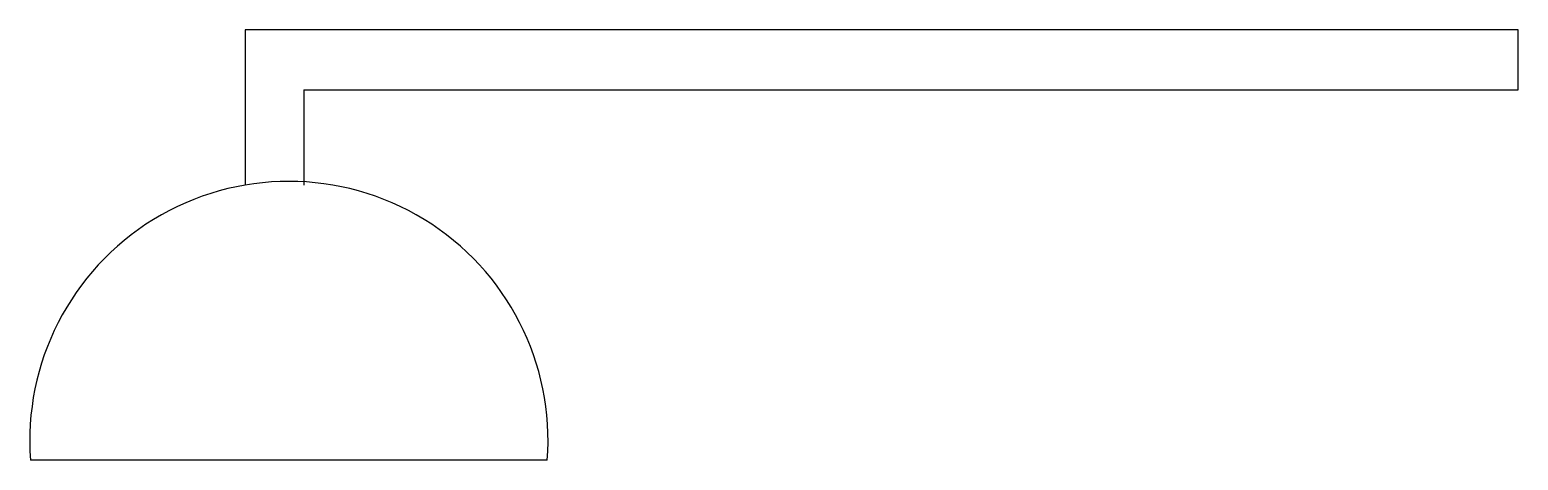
# Model space of a CAD drawing. Header units: metres. Extents: x -0.575 to 0.033, y -0.149 to 0.026.
import ezdxf

# ---------------------------------------------------------------- set-up
doc = ezdxf.new("R2010")
doc.units = ezdxf.units.M

msp = doc.modelspace()

# ---------------------------------------------------------------- linework, layer by layer
for p, q in [((-0.48679, 0.02641), (-0.48679, -0.03705)), ((-0.40968, 0.02641), (-0.48679, 0.02641)), ((0.03314, 0.02641), (-0.40968, 0.02641)), ((0.03314, 0.0018), (0.03314, 0.02641)), ((-0.46279, 0.0018), (-0.46279, -0.03705)), ((-0.46279, 0.0018), (0.03314, 0.0018)), ((-0.36342, -0.14947), (-0.57445, -0.14947))]:
    msp.add_line(p, q)
msp.add_arc((-0.46893, -0.14136), 0.10583, 355.60208, 184.39792)

doc.saveas('drawing.dxf')
